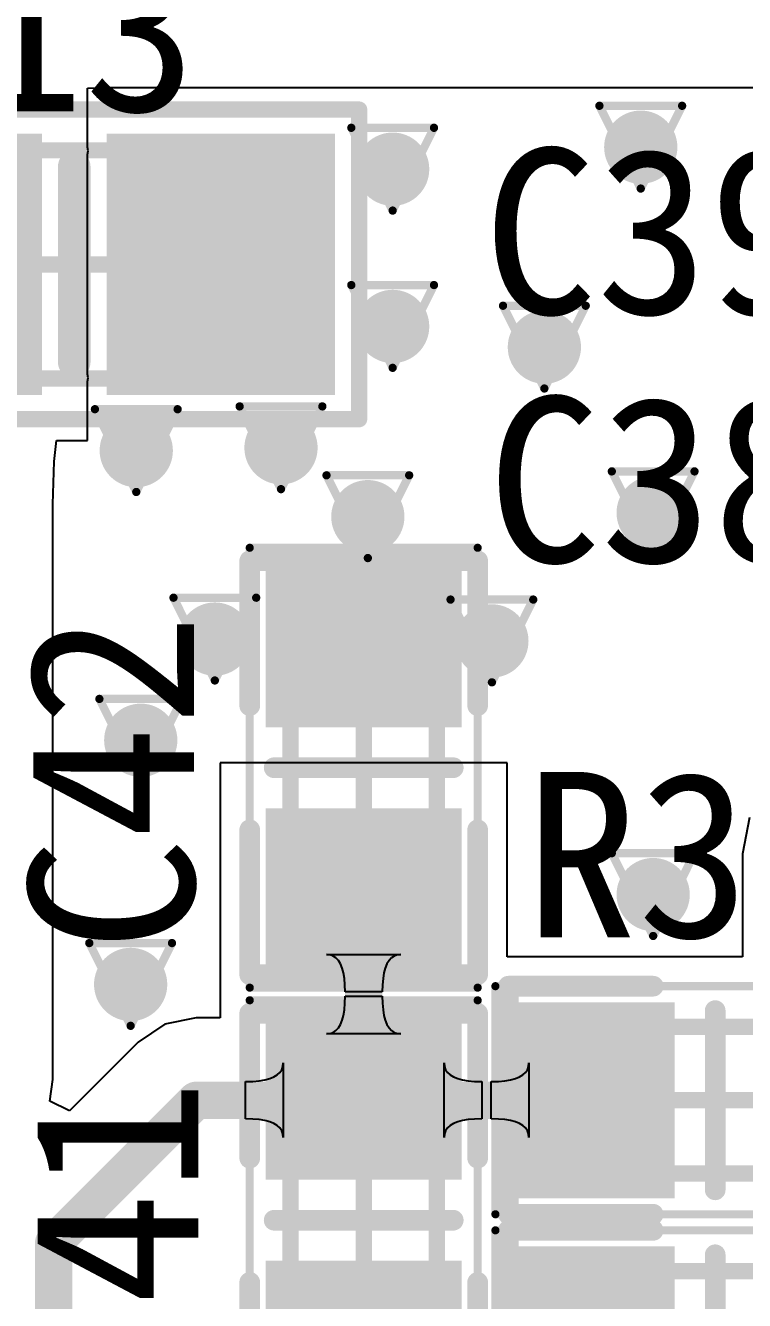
# Model space of a CAD drawing. Extents: x 75 to 173, y 40 to 188.
# Drawn here: x 131.93 to 136.34, y 153.62 to 161.45 of the extents above; entities that cross this region are included whole.
import ezdxf

# ---------------------------------------------------------------- set-up
doc = ezdxf.new("R2010")
doc.units = 0
doc.header["$MEASUREMENT"] = 0
doc.layers.get('0').update_dxf_attribs({"linetype": 'CONTINUOUS'})
for name, color, linetype in [('BottomLayer', 5, 'CONTINUOUS'), ('DRILLDRAWING', 1, 'CONTINUOUS'), ('MECHANICAL13', 56, 'CONTINUOUS'), ('MECHANICAL15', 56, 'CONTINUOUS'), ('MULTILAYER', 9, 'CONTINUOUS'), ('TopLayer', 1, 'CONTINUOUS'), ('TOPOVERLAY', 2, 'CONTINUOUS'), ('TOPPASTE', 8, 'CONTINUOUS'), ('TOPSOLDER', 216, 'CONTINUOUS'), ('ViaHoleLayer', 16, 'CONTINUOUS')]:
    doc.layers.add(name, color=color, linetype=linetype)

# ---------------------------------------------------------------- blocks, each defined once
blk = doc.blocks.new('R0603_53')
at = {"layer": 'MECHANICAL13', "const_width": 0.1}
for points in [[(-0.850001, -0.450002), (-0.850001, 0.449999)], [(-0.850001, 0.449999), (0.849998, 0.449999)], [(0.849998, -0.450002), (0.849998, 0.449999)], [(-0.850001, -0.450002), (0.849998, -0.450002)]]:
    blk.add_lwpolyline(points, dxfattribs=at)
at = {"layer": 'MECHANICAL13', "const_width": 0.05}
for points in [[(-0.875, 0.449999, 1), (-0.825002, 0.449999, 1)], [(-0.875, 0.449999, 1), (-0.825002, 0.449999, 1)], [(0.825, 0.449999, 1), (0.874997, 0.449999, 1)], [(0.825, 0.449999, 1), (0.874997, 0.449999, 1)], [(-0.875, -0.450002, 1), (-0.825002, -0.450002, 1)], [(-0.875, -0.450002, 1), (-0.825002, -0.450002, 1)], [(0.825, -0.450002, 1), (0.874997, -0.450002, 1)], [(0.825, -0.450002, 1), (0.874997, -0.450002, 1)]]:
    blk.add_lwpolyline(points, format="xyb", close=True, dxfattribs=at)
at = {"layer": 'MECHANICAL15'}
for points, const_width in [([(-1.35, 0.700001), (1.35, 0.700001)], 0.05), ([(-1.35, -0.700001), (-1.35, 0.700001)], 0.05), ([(1.35, -0.700001), (1.35, 0.700001)], 0.05), ([(0, -0.450002), (0, 0.449999)], 0.1), ([(-0.450002, 0), (0.449999, 0)], 0.1), ([(-1.35, -0.700001), (1.35, -0.700001)], 0.05)]:
    blk.add_lwpolyline(points, dxfattribs=dict(at, const_width=const_width))
for points, const_width in [([(-1.362499, 0.700001, 1), (-1.3375, 0.700001, 1)], 0.024999), ([(-1.362499, 0.700001, 1), (-1.3375, 0.700001, 1)], 0.024999), ([(1.3375, 0.700001, 1), (1.362499, 0.700001, 1)], 0.024999), ([(1.3375, 0.700001, 1), (1.362499, 0.700001, 1)], 0.024999), ([(-0.024999, 0.449999, 1), (0.024999, 0.449999, 1)], 0.05), ([(-0.475, 0, 1), (-0.425003, 0, 1)], 0.05), ([(0.425, 0, 1), (0.474998, 0, 1)], 0.05), ([(-0.024999, -0.450002, 1), (0.024999, -0.450002, 1)], 0.05), ([(-1.362499, -0.700001, 1), (-1.3375, -0.700001, 1)], 0.024999), ([(-1.362499, -0.700001, 1), (-1.3375, -0.700001, 1)], 0.024999), ([(1.3375, -0.700001, 1), (1.362499, -0.700001, 1)], 0.024999), ([(1.3375, -0.700001, 1), (1.362499, -0.700001, 1)], 0.024999)]:
    blk.add_lwpolyline(points, format="xyb", close=True, dxfattribs=dict(at, const_width=const_width))
at = {"layer": 'TOPOVERLAY', "const_width": 0.127}
for points in [[(-1.27, -0.700001), (-1.27, 0.700001)], [(-1.27, 0.700001), (-0.381, 0.700001)], [(0.381, 0.700001), (1.27, 0.700001)], [(1.27, -0.700001), (1.27, 0.700001)], [(0, -0.549999), (0, 0.549999)], [(-1.27, -0.700001), (-0.381, -0.700001)], [(0.381, -0.700001), (1.27, -0.700001)]]:
    blk.add_lwpolyline(points, dxfattribs=at)
at = {"layer": 'TOPOVERLAY', "const_width": 0.0635}
for points in [[(-1.30175, 0.700001, 1), (-1.23825, 0.700001, 1)], [(-1.30175, 0.700001, 1), (-1.23825, 0.700001, 1)], [(-0.41275, 0.700001, 1), (-0.34925, 0.700001, 1)], [(0.34925, 0.700001, 1), (0.41275, 0.700001, 1)], [(1.23825, 0.700001, 1), (1.30175, 0.700001, 1)], [(1.23825, 0.700001, 1), (1.30175, 0.700001, 1)], [(-0.03175, 0.549999, 1), (0.03175, 0.549999, 1)], [(-0.03175, -0.549999, 1), (0.03175, -0.549999, 1)], [(-1.30175, -0.700001, 1), (-1.23825, -0.700001, 1)], [(-1.30175, -0.700001, 1), (-1.23825, -0.700001, 1)], [(-0.41275, -0.700001, 1), (-0.34925, -0.700001, 1)], [(0.34925, -0.700001, 1), (0.41275, -0.700001, 1)], [(1.23825, -0.700001, 1), (1.30175, -0.700001, 1)], [(1.23825, -0.700001, 1), (1.30175, -0.700001, 1)]]:
    blk.add_lwpolyline(points, format="xyb", close=True, dxfattribs=at)
at = {"layer": 'TOPPASTE'}
for points in [[(-0.350002, -0.499999), (-0.350002, 0.499999), (-1.15, -0.499999), (-1.15, 0.499999)], [(1.149998, -0.499999), (1.149998, 0.499999), (0.349999, -0.499999), (0.349999, 0.499999)]]:
    blk.add_solid(points, dxfattribs=at)
at = {"layer": 'TOPSOLDER'}
for points in [[(-0.248402, -0.601599), (-0.248402, 0.601599), (-1.2516, -0.601599), (-1.2516, 0.601599)], [(1.251598, -0.601599), (1.251598, 0.601599), (0.248399, -0.601599), (0.248399, 0.601599)]]:
    blk.add_solid(points, dxfattribs=at)
blk = doc.blocks.new('R0603_54')
at = {"layer": 'MECHANICAL13', "const_width": 0.1}
for points in [[(-0.850001, -0.450002), (-0.850001, 0.449999)], [(-0.850001, 0.449999), (0.849998, 0.449999)], [(0.849998, -0.450002), (0.849998, 0.449999)], [(-0.850001, -0.450002), (0.849998, -0.450002)]]:
    blk.add_lwpolyline(points, dxfattribs=at)
at = {"layer": 'MECHANICAL13', "const_width": 0.05}
for points in [[(-0.875, 0.449999, 1), (-0.825002, 0.449999, 1)], [(-0.875, 0.449999, 1), (-0.825002, 0.449999, 1)], [(0.825, 0.449999, 1), (0.874997, 0.449999, 1)], [(0.825, 0.449999, 1), (0.874997, 0.449999, 1)], [(-0.875, -0.450002, 1), (-0.825002, -0.450002, 1)], [(-0.875, -0.450002, 1), (-0.825002, -0.450002, 1)], [(0.825, -0.450002, 1), (0.874997, -0.450002, 1)], [(0.825, -0.450002, 1), (0.874997, -0.450002, 1)]]:
    blk.add_lwpolyline(points, format="xyb", close=True, dxfattribs=at)
at = {"layer": 'MECHANICAL15'}
for points, const_width in [([(-1.35, 0.700001), (1.35, 0.700001)], 0.05), ([(-1.35, -0.700001), (-1.35, 0.700001)], 0.05), ([(1.35, -0.700001), (1.35, 0.700001)], 0.05), ([(0, -0.450002), (0, 0.449999)], 0.1), ([(-0.450002, 0), (0.449999, 0)], 0.1), ([(-1.35, -0.700001), (1.35, -0.700001)], 0.05)]:
    blk.add_lwpolyline(points, dxfattribs=dict(at, const_width=const_width))
for points, const_width in [([(-1.362499, 0.700001, 1), (-1.3375, 0.700001, 1)], 0.024999), ([(-1.362499, 0.700001, 1), (-1.3375, 0.700001, 1)], 0.024999), ([(1.3375, 0.700001, 1), (1.362499, 0.700001, 1)], 0.024999), ([(1.3375, 0.700001, 1), (1.362499, 0.700001, 1)], 0.024999), ([(-0.024999, 0.449999, 1), (0.024999, 0.449999, 1)], 0.05), ([(-0.475, 0, 1), (-0.425003, 0, 1)], 0.05), ([(0.425, 0, 1), (0.474998, 0, 1)], 0.05), ([(-0.024999, -0.450002, 1), (0.024999, -0.450002, 1)], 0.05), ([(-1.362499, -0.700001, 1), (-1.3375, -0.700001, 1)], 0.024999), ([(-1.362499, -0.700001, 1), (-1.3375, -0.700001, 1)], 0.024999), ([(1.3375, -0.700001, 1), (1.362499, -0.700001, 1)], 0.024999), ([(1.3375, -0.700001, 1), (1.362499, -0.700001, 1)], 0.024999)]:
    blk.add_lwpolyline(points, format="xyb", close=True, dxfattribs=dict(at, const_width=const_width))
at = {"layer": 'TOPOVERLAY', "const_width": 0.127}
for points in [[(-1.27, -0.700001), (-1.27, 0.700001)], [(-1.27, 0.700001), (-0.381, 0.700001)], [(0.381, 0.700001), (1.27, 0.700001)], [(1.27, -0.700001), (1.27, 0.700001)], [(0, -0.549999), (0, 0.549999)], [(-1.27, -0.700001), (-0.381, -0.700001)], [(0.381, -0.700001), (1.27, -0.700001)]]:
    blk.add_lwpolyline(points, dxfattribs=at)
at = {"layer": 'TOPOVERLAY', "const_width": 0.0635}
for points in [[(-1.30175, 0.700001, 1), (-1.23825, 0.700001, 1)], [(-1.30175, 0.700001, 1), (-1.23825, 0.700001, 1)], [(-0.41275, 0.700001, 1), (-0.34925, 0.700001, 1)], [(0.34925, 0.700001, 1), (0.41275, 0.700001, 1)], [(1.23825, 0.700001, 1), (1.30175, 0.700001, 1)], [(1.23825, 0.700001, 1), (1.30175, 0.700001, 1)], [(-0.03175, 0.549999, 1), (0.03175, 0.549999, 1)], [(-0.03175, -0.549999, 1), (0.03175, -0.549999, 1)], [(-1.30175, -0.700001, 1), (-1.23825, -0.700001, 1)], [(-1.30175, -0.700001, 1), (-1.23825, -0.700001, 1)], [(-0.41275, -0.700001, 1), (-0.34925, -0.700001, 1)], [(0.34925, -0.700001, 1), (0.41275, -0.700001, 1)], [(1.23825, -0.700001, 1), (1.30175, -0.700001, 1)], [(1.23825, -0.700001, 1), (1.30175, -0.700001, 1)]]:
    blk.add_lwpolyline(points, format="xyb", close=True, dxfattribs=at)
at = {"layer": 'TOPPASTE'}
for points in [[(-0.350002, -0.499999), (-0.350002, 0.499999), (-1.15, -0.499999), (-1.15, 0.499999)], [(1.149998, -0.499999), (1.149998, 0.499999), (0.349999, -0.499999), (0.349999, 0.499999)]]:
    blk.add_solid(points, dxfattribs=at)
at = {"layer": 'TOPSOLDER'}
for points in [[(-0.248402, -0.601599), (-0.248402, 0.601599), (-1.2516, -0.601599), (-1.2516, 0.601599)], [(1.251598, -0.601599), (1.251598, 0.601599), (0.248399, -0.601599), (0.248399, 0.601599)]]:
    blk.add_solid(points, dxfattribs=at)
blk = doc.blocks.new('C0603_93')
at = {"layer": 'MECHANICAL13', "const_width": 0.1}
for points in [[(0.849998, 0.449999), (-0.850001, 0.449999)], [(-0.850001, -0.450002), (-0.850001, 0.449999)], [(0.849998, -0.450002), (0.849998, 0.449999)], [(0.849998, -0.450002), (-0.850001, -0.450002)]]:
    blk.add_lwpolyline(points, dxfattribs=at)
at = {"layer": 'MECHANICAL13', "const_width": 0.05}
for points in [[(-0.875, 0.449999, 1), (-0.825002, 0.449999, 1)], [(-0.875, 0.449999, 1), (-0.825002, 0.449999, 1)], [(0.825, 0.449999, 1), (0.874997, 0.449999, 1)], [(0.825, 0.449999, 1), (0.874997, 0.449999, 1)], [(-0.875, -0.450002, 1), (-0.825002, -0.450002, 1)], [(-0.875, -0.450002, 1), (-0.825002, -0.450002, 1)], [(0.825, -0.450002, 1), (0.874997, -0.450002, 1)], [(0.825, -0.450002, 1), (0.874997, -0.450002, 1)]]:
    blk.add_lwpolyline(points, format="xyb", close=True, dxfattribs=at)
at = {"layer": 'MECHANICAL15'}
for points, const_width in [([(-1.35, -0.700001), (-1.35, 0.700001)], 0.05), ([(1.35, 0.700001), (-1.35, 0.700001)], 0.05), ([(1.35, -0.700001), (1.35, 0.700001)], 0.05), ([(0, -0.450002), (0, 0.449999)], 0.1), ([(0.449999, 0), (-0.450002, 0)], 0.1), ([(1.35, -0.700001), (-1.35, -0.700001)], 0.05)]:
    blk.add_lwpolyline(points, dxfattribs=dict(at, const_width=const_width))
for points, const_width in [([(-1.362499, 0.700001, 1), (-1.3375, 0.700001, 1)], 0.024999), ([(-1.362499, 0.700001, 1), (-1.3375, 0.700001, 1)], 0.024999), ([(1.3375, 0.700001, 1), (1.362499, 0.700001, 1)], 0.024999), ([(1.3375, 0.700001, 1), (1.362499, 0.700001, 1)], 0.024999), ([(-0.024999, 0.449999, 1), (0.024999, 0.449999, 1)], 0.05), ([(-0.475, 0, 1), (-0.425003, 0, 1)], 0.05), ([(0.425, 0, 1), (0.474998, 0, 1)], 0.05), ([(-0.024999, -0.450002, 1), (0.024999, -0.450002, 1)], 0.05), ([(-1.362499, -0.700001, 1), (-1.3375, -0.700001, 1)], 0.024999), ([(-1.362499, -0.700001, 1), (-1.3375, -0.700001, 1)], 0.024999), ([(1.3375, -0.700001, 1), (1.362499, -0.700001, 1)], 0.024999), ([(1.3375, -0.700001, 1), (1.362499, -0.700001, 1)], 0.024999)]:
    blk.add_lwpolyline(points, format="xyb", close=True, dxfattribs=dict(at, const_width=const_width))
at = {"layer": 'TOPOVERLAY', "const_width": 0.127}
for points in [[(-0.381, 0.700001), (-1.27, 0.700001)], [(-1.27, -0.700001), (-1.27, 0.700001)], [(1.27, 0.700001), (0.381, 0.700001)], [(1.27, -0.700001), (1.27, 0.700001)], [(0, -0.549999), (0, 0.549999)], [(-0.381, -0.700001), (-1.27, -0.700001)], [(1.27, -0.700001), (0.381, -0.700001)]]:
    blk.add_lwpolyline(points, dxfattribs=at)
at = {"layer": 'TOPOVERLAY', "const_width": 0.0635}
for points in [[(-1.30175, 0.700001, 1), (-1.23825, 0.700001, 1)], [(-1.30175, 0.700001, 1), (-1.23825, 0.700001, 1)], [(-0.41275, 0.700001, 1), (-0.34925, 0.700001, 1)], [(0.34925, 0.700001, 1), (0.41275, 0.700001, 1)], [(1.23825, 0.700001, 1), (1.30175, 0.700001, 1)], [(1.23825, 0.700001, 1), (1.30175, 0.700001, 1)], [(-0.03175, 0.549999, 1), (0.03175, 0.549999, 1)], [(-0.03175, -0.549999, 1), (0.03175, -0.549999, 1)], [(-1.30175, -0.700001, 1), (-1.23825, -0.700001, 1)], [(-1.30175, -0.700001, 1), (-1.23825, -0.700001, 1)], [(-0.41275, -0.700001, 1), (-0.34925, -0.700001, 1)], [(0.34925, -0.700001, 1), (0.41275, -0.700001, 1)], [(1.23825, -0.700001, 1), (1.30175, -0.700001, 1)], [(1.23825, -0.700001, 1), (1.30175, -0.700001, 1)]]:
    blk.add_lwpolyline(points, format="xyb", close=True, dxfattribs=at)
at = {"layer": 'TOPPASTE'}
for points in [[(-0.350002, -0.499999), (-0.350002, 0.499999), (-1.15, -0.499999), (-1.15, 0.499999)], [(1.149998, -0.499999), (1.149998, 0.499999), (0.349999, -0.499999), (0.349999, 0.499999)]]:
    blk.add_solid(points, dxfattribs=at)
at = {"layer": 'TOPSOLDER'}
for points in [[(-0.248402, -0.601599), (-0.248402, 0.601599), (-1.2516, -0.601599), (-1.2516, 0.601599)], [(1.251598, -0.601599), (1.251598, 0.601599), (0.248399, -0.601599), (0.248399, 0.601599)]]:
    blk.add_solid(points, dxfattribs=at)
blk = doc.blocks.new('C0603_96')
at = {"layer": 'MECHANICAL13', "const_width": 0.1}
for points in [[(0.849998, 0.449999), (-0.850001, 0.449999)], [(-0.850001, -0.450002), (-0.850001, 0.449999)], [(0.849998, -0.450002), (0.849998, 0.449999)], [(0.849998, -0.450002), (-0.850001, -0.450002)]]:
    blk.add_lwpolyline(points, dxfattribs=at)
at = {"layer": 'MECHANICAL13', "const_width": 0.05}
for points in [[(-0.875, 0.449999, 1), (-0.825002, 0.449999, 1)], [(-0.875, 0.449999, 1), (-0.825002, 0.449999, 1)], [(0.825, 0.449999, 1), (0.874997, 0.449999, 1)], [(0.825, 0.449999, 1), (0.874997, 0.449999, 1)], [(-0.875, -0.450002, 1), (-0.825002, -0.450002, 1)], [(-0.875, -0.450002, 1), (-0.825002, -0.450002, 1)], [(0.825, -0.450002, 1), (0.874997, -0.450002, 1)], [(0.825, -0.450002, 1), (0.874997, -0.450002, 1)]]:
    blk.add_lwpolyline(points, format="xyb", close=True, dxfattribs=at)
at = {"layer": 'MECHANICAL15'}
for points, const_width in [([(-1.35, -0.700001), (-1.35, 0.700001)], 0.05), ([(1.35, 0.700001), (-1.35, 0.700001)], 0.05), ([(1.35, -0.700001), (1.35, 0.700001)], 0.05), ([(0, -0.450002), (0, 0.449999)], 0.1), ([(0.449999, 0), (-0.450002, 0)], 0.1), ([(1.35, -0.700001), (-1.35, -0.700001)], 0.05)]:
    blk.add_lwpolyline(points, dxfattribs=dict(at, const_width=const_width))
for points, const_width in [([(-1.362499, 0.700001, 1), (-1.3375, 0.700001, 1)], 0.024999), ([(-1.362499, 0.700001, 1), (-1.3375, 0.700001, 1)], 0.024999), ([(1.3375, 0.700001, 1), (1.362499, 0.700001, 1)], 0.024999), ([(1.3375, 0.700001, 1), (1.362499, 0.700001, 1)], 0.024999), ([(-0.024999, 0.449999, 1), (0.024999, 0.449999, 1)], 0.05), ([(-0.475, 0, 1), (-0.425003, 0, 1)], 0.05), ([(0.425, 0, 1), (0.474998, 0, 1)], 0.05), ([(-0.024999, -0.450002, 1), (0.024999, -0.450002, 1)], 0.05), ([(-1.362499, -0.700001, 1), (-1.3375, -0.700001, 1)], 0.024999), ([(-1.362499, -0.700001, 1), (-1.3375, -0.700001, 1)], 0.024999), ([(1.3375, -0.700001, 1), (1.362499, -0.700001, 1)], 0.024999), ([(1.3375, -0.700001, 1), (1.362499, -0.700001, 1)], 0.024999)]:
    blk.add_lwpolyline(points, format="xyb", close=True, dxfattribs=dict(at, const_width=const_width))
at = {"layer": 'TOPOVERLAY', "const_width": 0.127}
for points in [[(-0.381, 0.700001), (-1.27, 0.700001)], [(-1.27, -0.700001), (-1.27, 0.700001)], [(1.27, 0.700001), (0.381, 0.700001)], [(1.27, -0.700001), (1.27, 0.700001)], [(0, -0.549999), (0, 0.549999)], [(-0.381, -0.700001), (-1.27, -0.700001)], [(1.27, -0.700001), (0.381, -0.700001)]]:
    blk.add_lwpolyline(points, dxfattribs=at)
at = {"layer": 'TOPOVERLAY', "const_width": 0.0635}
for points in [[(-1.30175, 0.700001, 1), (-1.23825, 0.700001, 1)], [(-1.30175, 0.700001, 1), (-1.23825, 0.700001, 1)], [(-0.41275, 0.700001, 1), (-0.34925, 0.700001, 1)], [(0.34925, 0.700001, 1), (0.41275, 0.700001, 1)], [(1.23825, 0.700001, 1), (1.30175, 0.700001, 1)], [(1.23825, 0.700001, 1), (1.30175, 0.700001, 1)], [(-0.03175, 0.549999, 1), (0.03175, 0.549999, 1)], [(-0.03175, -0.549999, 1), (0.03175, -0.549999, 1)], [(-1.30175, -0.700001, 1), (-1.23825, -0.700001, 1)], [(-1.30175, -0.700001, 1), (-1.23825, -0.700001, 1)], [(-0.41275, -0.700001, 1), (-0.34925, -0.700001, 1)], [(0.34925, -0.700001, 1), (0.41275, -0.700001, 1)], [(1.23825, -0.700001, 1), (1.30175, -0.700001, 1)], [(1.23825, -0.700001, 1), (1.30175, -0.700001, 1)]]:
    blk.add_lwpolyline(points, format="xyb", close=True, dxfattribs=at)
at = {"layer": 'TOPPASTE'}
for points in [[(-0.350002, -0.499999), (-0.350002, 0.499999), (-1.15, -0.499999), (-1.15, 0.499999)], [(1.149998, -0.499999), (1.149998, 0.499999), (0.349999, -0.499999), (0.349999, 0.499999)]]:
    blk.add_solid(points, dxfattribs=at)
at = {"layer": 'TOPSOLDER'}
for points in [[(-0.248402, -0.601599), (-0.248402, 0.601599), (-1.2516, -0.601599), (-1.2516, 0.601599)], [(1.251598, -0.601599), (1.251598, 0.601599), (0.248399, -0.601599), (0.248399, 0.601599)]]:
    blk.add_solid(points, dxfattribs=at)
blk = doc.blocks.new('C0805_112')
at = {"layer": 'MECHANICAL13', "const_width": 0.1}
for points in [[(-1.074999, 0.700004), (1.075002, 0.700004)], [(-1.074999, -0.699996), (-1.074999, 0.700004)], [(1.075002, -0.699996), (1.075002, 0.700004)], [(-1.074999, -0.699996), (1.075002, -0.699996)]]:
    blk.add_lwpolyline(points, dxfattribs=at)
at = {"layer": 'MECHANICAL13', "const_width": 0.05}
for points in [[(-1.099998, 0.700004, 1), (-1.05, 0.700004, 1)], [(-1.099998, 0.700004, 1), (-1.05, 0.700004, 1)], [(1.050003, 0.700004, 1), (1.1, 0.700004, 1)], [(1.050003, 0.700004, 1), (1.1, 0.700004, 1)], [(-1.099998, -0.699996, 1), (-1.05, -0.699996, 1)], [(-1.099998, -0.699996, 1), (-1.05, -0.699996, 1)], [(1.050003, -0.699996, 1), (1.1, -0.699996, 1)], [(1.050003, -0.699996, 1), (1.1, -0.699996, 1)]]:
    blk.add_lwpolyline(points, format="xyb", close=True, dxfattribs=at)
at = {"layer": 'MECHANICAL15', "const_width": 0.1}
for points in [[(-1.749999, 0.950003), (1.750002, 0.950003)], [(-1.749999, -0.949996), (-1.749999, 0.950003)], [(1.750002, -0.949996), (1.750002, 0.950003)], [(0.000003, -0.499996), (0.000003, 0.500004)], [(-0.499999, 0.000003), (0.500002, 0.000003)], [(-1.749999, -0.949996), (1.750002, -0.949996)]]:
    blk.add_lwpolyline(points, dxfattribs=at)
at = {"layer": 'MECHANICAL15', "const_width": 0.05}
for points in [[(-1.774998, 0.950003, 1), (-1.725, 0.950003, 1)], [(-1.774998, 0.950003, 1), (-1.725, 0.950003, 1)], [(1.725003, 0.950003, 1), (1.775, 0.950003, 1)], [(1.725003, 0.950003, 1), (1.775, 0.950003, 1)], [(-0.024996, 0.500004, 1), (0.025001, 0.500004, 1)], [(-0.524998, 0.000003, 1), (-0.475, 0.000003, 1)], [(0.475003, 0.000003, 1), (0.525, 0.000003, 1)], [(-0.024996, -0.499996, 1), (0.025001, -0.499996, 1)], [(-1.774998, -0.949996, 1), (-1.725, -0.949996, 1)], [(-1.774998, -0.949996, 1), (-1.725, -0.949996, 1)], [(1.725003, -0.949996, 1), (1.775, -0.949996, 1)], [(1.725003, -0.949996, 1), (1.775, -0.949996, 1)]]:
    blk.add_lwpolyline(points, format="xyb", close=True, dxfattribs=at)
at = {"layer": 'TOPOVERLAY', "const_width": 0.2}
blk.add_lwpolyline([(0, -0.599999), (0, 0.599999)], dxfattribs=at)
at = {"layer": 'TOPOVERLAY', "const_width": 0.1}
for points in [[(-0.05, 0.599999, 1), (0.05, 0.599999, 1)], [(-0.05, -0.599999, 1), (0.05, -0.599999, 1)]]:
    blk.add_lwpolyline(points, format="xyb", close=True, dxfattribs=at)
at = {"layer": 'TOPPASTE'}
for points in [[(-0.299999, -0.699996), (-0.299999, 0.700001), (-1.499997, -0.699996), (-1.499997, 0.700001)], [(1.5, -0.699996), (1.5, 0.700001), (0.300002, -0.699996), (0.300002, 0.700001)]]:
    blk.add_solid(points, dxfattribs=at)
at = {"layer": 'TOPSOLDER'}
for points in [[(-0.198399, -0.801596), (-0.198399, 0.801601), (-1.601597, -0.801596), (-1.601597, 0.801601)], [(1.6016, -0.801596), (1.6016, 0.801601), (0.198402, -0.801596), (0.198402, 0.801601)]]:
    blk.add_solid(points, dxfattribs=at)

msp = doc.modelspace()

# ---------------------------------------------------------------- linework, layer by layer
at = {"layer": 'BottomLayer', "const_width": 0.225}
for points in [[(135.59356, 160.69978, 1), (135.81855, 160.69978, 1)], [(134.06956, 160.56482, 1), (134.29455, 160.56482, 1)], [(134.06956, 159.59962, 1), (134.29455, 159.59962, 1)], [(135.0015, 159.47262, 1), (135.2265, 159.47262, 1)], [(132.49476, 158.83762, 1), (132.71975, 158.83762, 1)], [(133.38376, 158.85502, 1), (133.60875, 158.85502, 1)], [(133.91716, 158.43202, 1), (134.14215, 158.43202, 1)], [(135.66976, 158.45604, 1), (135.89475, 158.45604, 1)], [(132.97736, 157.68068, 1), (133.20235, 157.68068, 1)], [(134.67916, 157.66922, 1), (134.90415, 157.66922, 1)], [(132.52225, 157.05962, 1), (132.74725, 157.05962, 1)], [(135.66976, 156.11253, 1), (135.89475, 156.11253, 1)], [(132.46023, 155.56102, 1), (132.68523, 155.56102, 1)]]:
    msp.add_lwpolyline(points, format="xyb", close=True, dxfattribs=at)
at = {"layer": 'DRILLDRAWING', "const_width": 0.0508}
for points in [[(135.45206, 160.95378), (135.96006, 160.95378)], [(135.45206, 160.95378), (135.70606, 160.44578)], [(135.70606, 160.44578), (135.96006, 160.95378)], [(133.92806, 160.81882), (134.43606, 160.81882)], [(133.92806, 160.81882), (134.18206, 160.31082)], [(134.18206, 160.31082), (134.43606, 160.81882)], [(133.92806, 159.85362), (134.43606, 159.85362)], [(133.92806, 159.85362), (134.18206, 159.34562)], [(134.18206, 159.34562), (134.43606, 159.85362)], [(134.86, 159.72662), (135.368, 159.72662)], [(134.86, 159.72662), (135.114, 159.21862)], [(135.114, 159.21862), (135.368, 159.72662)], [(132.35326, 159.09162), (132.86126, 159.09162)], [(132.35326, 159.09162), (132.60726, 158.58362)], [(132.60726, 158.58362), (132.86126, 159.09162)], [(133.24226, 159.10902), (133.75026, 159.10902)], [(133.24226, 159.10902), (133.49626, 158.60102)], [(133.49626, 158.60102), (133.75026, 159.10902)], [(133.77566, 158.68602), (134.28366, 158.68602)], [(133.77566, 158.68602), (134.02966, 158.17802)], [(134.02966, 158.17802), (134.28366, 158.68602)], [(135.52826, 158.71004), (136.03626, 158.71004)], [(135.52826, 158.71004), (135.78226, 158.20204)], [(135.78226, 158.20204), (136.03626, 158.71004)], [(132.83586, 157.93468), (133.34386, 157.93468)], [(132.83586, 157.93468), (133.08986, 157.42668)], [(133.08986, 157.42668), (133.34386, 157.93468)], [(134.53766, 157.92322), (135.04566, 157.92322)], [(134.53766, 157.92322), (134.79166, 157.41522)], [(134.79166, 157.41522), (135.04566, 157.92322)], [(132.38075, 157.31362), (132.88875, 157.31362)], [(132.38075, 157.31362), (132.63475, 156.80562)], [(132.63475, 156.80562), (132.88875, 157.31362)], [(135.52826, 156.36653), (136.03626, 156.36653)], [(135.52826, 156.36653), (135.78226, 155.85853)], [(135.78226, 155.85853), (136.03626, 156.36653)], [(132.31873, 155.81502), (132.82673, 155.81502)], [(132.31873, 155.81502), (132.57273, 155.30702)], [(132.57273, 155.30702), (132.82673, 155.81502)]]:
    msp.add_lwpolyline(points, dxfattribs=at)
at = {"layer": 'DRILLDRAWING', "const_width": 0.0254}
for points in [[(135.43936, 160.95378, 1), (135.46476, 160.95378, 1)], [(135.43936, 160.95378, 1), (135.46476, 160.95378, 1)], [(135.94736, 160.95378, 1), (135.97276, 160.95378, 1)], [(135.94736, 160.95378, 1), (135.97276, 160.95378, 1)], [(133.91536, 160.81882, 1), (133.94076, 160.81882, 1)], [(133.91536, 160.81882, 1), (133.94076, 160.81882, 1)], [(134.42336, 160.81882, 1), (134.44876, 160.81882, 1)], [(134.42336, 160.81882, 1), (134.44876, 160.81882, 1)], [(135.69336, 160.44578, 1), (135.71876, 160.44578, 1)], [(135.69336, 160.44578, 1), (135.71876, 160.44578, 1)], [(134.16936, 160.31082, 1), (134.19476, 160.31082, 1)], [(134.16936, 160.31082, 1), (134.19476, 160.31082, 1)], [(133.91536, 159.85362, 1), (133.94076, 159.85362, 1)], [(133.91536, 159.85362, 1), (133.94076, 159.85362, 1)], [(134.42336, 159.85362, 1), (134.44876, 159.85362, 1)], [(134.42336, 159.85362, 1), (134.44876, 159.85362, 1)], [(134.8473, 159.72662, 1), (134.8727, 159.72662, 1)], [(134.8473, 159.72662, 1), (134.8727, 159.72662, 1)], [(135.3553, 159.72662, 1), (135.3807, 159.72662, 1)], [(135.3553, 159.72662, 1), (135.3807, 159.72662, 1)], [(134.16936, 159.34562, 1), (134.19476, 159.34562, 1)], [(134.16936, 159.34562, 1), (134.19476, 159.34562, 1)], [(135.1013, 159.21862, 1), (135.1267, 159.21862, 1)], [(135.1013, 159.21862, 1), (135.1267, 159.21862, 1)], [(132.34056, 159.09162, 1), (132.36596, 159.09162, 1)], [(132.34056, 159.09162, 1), (132.36596, 159.09162, 1)], [(132.84856, 159.09162, 1), (132.87396, 159.09162, 1)], [(132.84856, 159.09162, 1), (132.87396, 159.09162, 1)], [(133.22956, 159.10902, 1), (133.25496, 159.10902, 1)], [(133.22956, 159.10902, 1), (133.25496, 159.10902, 1)], [(133.73756, 159.10902, 1), (133.76296, 159.10902, 1)], [(133.73756, 159.10902, 1), (133.76296, 159.10902, 1)], [(133.76296, 158.68602, 1), (133.78836, 158.68602, 1)], [(133.76296, 158.68602, 1), (133.78836, 158.68602, 1)], [(134.27096, 158.68602, 1), (134.29636, 158.68602, 1)], [(134.27096, 158.68602, 1), (134.29636, 158.68602, 1)], [(135.51556, 158.71004, 1), (135.54096, 158.71004, 1)], [(135.51556, 158.71004, 1), (135.54096, 158.71004, 1)], [(136.02356, 158.71004, 1), (136.04896, 158.71004, 1)], [(136.02356, 158.71004, 1), (136.04896, 158.71004, 1)], [(133.48356, 158.60102, 1), (133.50896, 158.60102, 1)], [(133.48356, 158.60102, 1), (133.50896, 158.60102, 1)], [(132.59456, 158.58362, 1), (132.61996, 158.58362, 1)], [(132.59456, 158.58362, 1), (132.61996, 158.58362, 1)], [(134.01696, 158.17802, 1), (134.04236, 158.17802, 1)], [(134.01696, 158.17802, 1), (134.04236, 158.17802, 1)], [(135.76956, 158.20204, 1), (135.79496, 158.20204, 1)], [(135.76956, 158.20204, 1), (135.79496, 158.20204, 1)], [(132.82316, 157.93468, 1), (132.84856, 157.93468, 1)], [(132.82316, 157.93468, 1), (132.84856, 157.93468, 1)], [(133.33116, 157.93468, 1), (133.35656, 157.93468, 1)], [(133.33116, 157.93468, 1), (133.35656, 157.93468, 1)], [(134.52496, 157.92322, 1), (134.55036, 157.92322, 1)], [(134.52496, 157.92322, 1), (134.55036, 157.92322, 1)], [(135.03296, 157.92322, 1), (135.05836, 157.92322, 1)], [(135.03296, 157.92322, 1), (135.05836, 157.92322, 1)], [(133.07716, 157.42668, 1), (133.10256, 157.42668, 1)], [(133.07716, 157.42668, 1), (133.10256, 157.42668, 1)], [(134.77896, 157.41522, 1), (134.80436, 157.41522, 1)], [(134.77896, 157.41522, 1), (134.80436, 157.41522, 1)], [(132.36805, 157.31362, 1), (132.39345, 157.31362, 1)], [(132.36805, 157.31362, 1), (132.39345, 157.31362, 1)], [(132.87605, 157.31362, 1), (132.90145, 157.31362, 1)], [(132.87605, 157.31362, 1), (132.90145, 157.31362, 1)], [(132.62205, 156.80562, 1), (132.64745, 156.80562, 1)], [(132.62205, 156.80562, 1), (132.64745, 156.80562, 1)], [(135.51556, 156.36653, 1), (135.54096, 156.36653, 1)], [(135.51556, 156.36653, 1), (135.54096, 156.36653, 1)], [(136.02356, 156.36653, 1), (136.04896, 156.36653, 1)], [(136.02356, 156.36653, 1), (136.04896, 156.36653, 1)], [(135.76956, 155.85853, 1), (135.79496, 155.85853, 1)], [(135.76956, 155.85853, 1), (135.79496, 155.85853, 1)], [(132.30603, 155.81502, 1), (132.33143, 155.81502, 1)], [(132.30603, 155.81502, 1), (132.33143, 155.81502, 1)], [(132.81403, 155.81502, 1), (132.83943, 155.81502, 1)], [(132.81403, 155.81502, 1), (132.83943, 155.81502, 1)], [(132.56003, 155.30702, 1), (132.58543, 155.30702, 1)], [(132.56003, 155.30702, 1), (132.58543, 155.30702, 1)]]:
    msp.add_lwpolyline(points, format="xyb", close=True, dxfattribs=at)
at = {"layer": 'MULTILAYER', "const_width": 0.225}
for points in [[(135.59356, 160.69978, 1), (135.81855, 160.69978, 1)], [(134.06956, 160.56482, 1), (134.29455, 160.56482, 1)], [(134.06956, 159.59962, 1), (134.29455, 159.59962, 1)], [(135.0015, 159.47262, 1), (135.2265, 159.47262, 1)], [(132.49476, 158.83762, 1), (132.71975, 158.83762, 1)], [(133.38376, 158.85502, 1), (133.60875, 158.85502, 1)], [(133.91716, 158.43202, 1), (134.14215, 158.43202, 1)], [(135.66976, 158.45604, 1), (135.89475, 158.45604, 1)], [(132.97736, 157.68068, 1), (133.20235, 157.68068, 1)], [(134.67916, 157.66922, 1), (134.90415, 157.66922, 1)], [(132.52225, 157.05962, 1), (132.74725, 157.05962, 1)], [(135.66976, 156.11253, 1), (135.89475, 156.11253, 1)], [(132.46023, 155.56102, 1), (132.68523, 155.56102, 1)]]:
    msp.add_lwpolyline(points, format="xyb", close=True, dxfattribs=at)
at = {"layer": 'TopLayer'}
for p, q in [((132.30726, 161.06162), (132.43234, 161.06624)), ((132.30726, 160.69978), (132.30726, 161.06162)), ((132.43234, 161.06624), (138.04286, 161.06624)), ((132.31167, 160.67757), (132.30726, 160.69978)), ((132.30726, 160.65537), (132.31167, 160.67757)), ((132.30726, 159.30588), (132.30726, 160.65537)), ((132.31167, 159.28367), (132.30726, 159.30588)), ((132.30726, 159.26147), (132.31167, 159.28367)), ((132.30726, 158.89962), (132.30726, 159.26147)), ((132.10378, 158.77159), (132.11239, 158.86269)), ((132.11239, 158.86269), (132.11803, 158.89962)), ((132.11803, 158.89962), (132.30726, 158.89962)), ((132.09553, 158.50945), (132.10378, 158.77159)), ((132.09483, 158.50644), (132.09553, 158.50945)), ((132.09483, 154.97853), (132.09483, 158.50644)), ((134.88525, 156.92222), (133.12326, 156.92222)), ((133.12326, 156.92222), (133.12326, 155.35542)), ((134.88525, 155.73142), (134.88525, 156.92222)), ((136.37491, 156.58481), (136.33056, 156.36182)), ((136.33056, 156.36182), (136.33056, 155.73142)), ((133.79737, 155.74199), (133.77566, 155.74427)), ((133.77566, 155.74427), (134.23286, 155.74427)), ((133.8168, 155.73513), (133.79737, 155.74199)), ((133.83395, 155.7237), (133.8168, 155.73513)), ((134.19171, 155.73513), (134.17456, 155.7237)), ((134.21114, 155.74199), (134.19171, 155.73513)), ((134.23286, 155.74427), (134.21114, 155.74199)), ((136.33056, 155.73142), (134.88525, 155.73142)), ((133.84881, 155.7077), (133.83395, 155.7237)), ((133.86138, 155.68712), (133.84881, 155.7077)), ((133.87167, 155.66198), (133.86138, 155.68712)), ((133.87967, 155.63226), (133.87167, 155.66198)), ((134.13684, 155.66198), (134.12884, 155.63226)), ((134.14713, 155.68712), (134.13684, 155.66198)), ((134.1597, 155.7077), (134.14713, 155.68712)), ((134.17456, 155.7237), (134.1597, 155.7077)), ((133.88538, 155.59797), (133.87967, 155.63226)), ((133.88881, 155.55911), (133.88538, 155.59797)), ((134.12313, 155.59797), (134.1197, 155.55911)), ((134.12884, 155.63226), (134.12313, 155.59797)), ((133.88996, 155.51567), (133.88881, 155.55911)), ((134.11856, 155.51567), (133.88996, 155.51567)), ((134.1197, 155.55911), (134.11856, 155.51567)), ((133.88538, 155.40598), (133.88881, 155.44536)), ((133.88881, 155.44536), (133.88996, 155.48937)), ((133.88996, 155.48937), (134.11856, 155.48937)), ((134.11856, 155.48937), (134.1197, 155.44536)), ((134.1197, 155.44536), (134.12313, 155.40598)), ((132.97615, 155.35542), (132.7829, 155.31698)), ((133.12326, 155.35542), (132.97615, 155.35542)), ((133.86138, 155.31564), (133.87167, 155.34112)), ((133.87167, 155.34112), (133.87967, 155.37123)), ((133.87967, 155.37123), (133.88538, 155.40598)), ((134.12313, 155.40598), (134.12884, 155.37123)), ((134.12884, 155.37123), (134.13684, 155.34112)), ((134.13684, 155.34112), (134.14713, 155.31564)), ((132.7829, 155.31698), (132.61906, 155.20751)), ((133.77566, 155.25772), (133.79737, 155.26004)), ((134.23286, 155.25772), (133.77566, 155.25772)), ((133.79737, 155.26004), (133.8168, 155.26699)), ((133.8168, 155.26699), (133.83395, 155.27857)), ((133.83395, 155.27857), (133.84881, 155.29479)), ((133.84881, 155.29479), (133.86138, 155.31564)), ((134.14713, 155.31564), (134.1597, 155.29479)), ((134.1597, 155.29479), (134.17456, 155.27857)), ((134.17456, 155.27857), (134.19171, 155.26699)), ((134.19171, 155.26699), (134.21114, 155.26004)), ((134.21114, 155.26004), (134.23286, 155.25772)), ((132.61906, 155.20751), (132.19759, 154.78604)), ((133.4895, 155.02073), (133.50109, 155.03787)), ((133.50109, 155.03787), (133.50804, 155.0573)), ((133.50804, 155.0573), (133.51035, 155.07902)), ((133.51035, 155.07902), (133.51035, 154.62182)), ((134.49816, 154.62182), (134.49816, 155.07902)), ((134.49816, 155.07902), (134.50048, 155.0573)), ((134.50048, 155.0573), (134.50742, 155.03787)), ((134.50742, 155.03787), (134.51901, 155.02073)), ((134.9985, 155.02073), (135.01009, 155.03787)), ((135.01009, 155.03787), (135.01704, 155.0573)), ((135.01704, 155.0573), (135.01935, 155.07902)), ((135.01935, 155.07902), (135.01935, 154.62182)), ((132.0773, 154.84536), (132.09483, 154.97853)), ((133.2787, 154.96472), (133.32272, 154.96586)), ((133.2787, 154.73612), (133.2787, 154.96472)), ((133.32272, 154.96586), (133.3621, 154.96929)), ((133.3621, 154.96929), (133.39685, 154.97501)), ((133.39685, 154.97501), (133.42696, 154.98301)), ((133.42696, 154.98301), (133.45244, 154.9933)), ((133.45244, 154.9933), (133.47329, 155.00587)), ((133.47329, 155.00587), (133.4895, 155.02073)), ((134.51901, 155.02073), (134.53522, 155.00587)), ((134.53522, 155.00587), (134.55607, 154.9933)), ((134.55607, 154.9933), (134.58155, 154.98301)), ((134.58155, 154.98301), (134.61167, 154.97501)), ((134.61167, 154.97501), (134.64641, 154.96929)), ((134.64641, 154.96929), (134.68579, 154.96586)), ((134.68579, 154.96586), (134.72981, 154.96472)), ((134.72981, 154.96472), (134.72981, 154.73612)), ((134.7877, 154.96472), (134.83172, 154.96586)), ((134.7877, 154.73612), (134.7877, 154.96472)), ((134.83172, 154.96586), (134.8711, 154.96929)), ((134.8711, 154.96929), (134.90584, 154.97501)), ((134.90584, 154.97501), (134.93596, 154.98301)), ((134.93596, 154.98301), (134.96144, 154.9933)), ((134.96144, 154.9933), (134.98229, 155.00587)), ((134.98229, 155.00587), (134.9985, 155.02073)), ((132.19759, 154.78604), (132.0773, 154.84536)), ((133.32272, 154.73498), (133.2787, 154.73612)), ((133.3621, 154.73155), (133.32272, 154.73498)), ((133.39685, 154.72583), (133.3621, 154.73155)), ((133.42696, 154.71783), (133.39685, 154.72583)), ((133.45244, 154.70755), (133.42696, 154.71783)), ((134.58155, 154.71783), (134.55607, 154.70755)), ((134.61167, 154.72583), (134.58155, 154.71783)), ((134.64641, 154.73155), (134.61167, 154.72583)), ((134.68579, 154.73498), (134.64641, 154.73155)), ((134.72981, 154.73612), (134.68579, 154.73498)), ((134.83172, 154.73498), (134.7877, 154.73612)), ((134.8711, 154.73155), (134.83172, 154.73498)), ((134.90584, 154.72583), (134.8711, 154.73155)), ((134.93596, 154.71783), (134.90584, 154.72583)), ((134.96144, 154.70755), (134.93596, 154.71783)), ((133.47329, 154.69497), (133.45244, 154.70755)), ((133.4895, 154.68011), (133.47329, 154.69497)), ((133.50109, 154.66297), (133.4895, 154.68011)), ((133.50804, 154.64354), (133.50109, 154.66297)), ((133.51035, 154.62182), (133.50804, 154.64354)), ((134.50048, 154.64354), (134.49816, 154.62182)), ((134.50742, 154.66297), (134.50048, 154.64354)), ((134.51901, 154.68011), (134.50742, 154.66297)), ((134.53522, 154.69497), (134.51901, 154.68011)), ((134.55607, 154.70755), (134.53522, 154.69497)), ((134.98229, 154.69497), (134.96144, 154.70755)), ((134.9985, 154.68011), (134.98229, 154.69497)), ((135.01009, 154.66297), (134.9985, 154.68011)), ((135.01704, 154.64354), (135.01009, 154.66297)), ((135.01935, 154.62182), (135.01704, 154.64354))]:
    msp.add_line(p, q, dxfattribs=at)
for points, const_width in [([(135.59356, 160.69978, 1), (135.81855, 160.69978, 1)], 0.225), ([(134.06956, 160.56482, 1), (134.29455, 160.56482, 1)], 0.225), ([(134.06956, 159.59962, 1), (134.29455, 159.59962, 1)], 0.225), ([(135.0015, 159.47262, 1), (135.2265, 159.47262, 1)], 0.225), ([(132.49476, 158.83762, 1), (132.71975, 158.83762, 1)], 0.225), ([(133.38376, 158.85502, 1), (133.60875, 158.85502, 1)], 0.225), ([(133.91716, 158.43202, 1), (134.14215, 158.43202, 1)], 0.225), ([(135.66976, 158.45604, 1), (135.89475, 158.45604, 1)], 0.225), ([(132.97736, 157.68068, 1), (133.20235, 157.68068, 1)], 0.225), ([(134.67916, 157.66922, 1), (134.90415, 157.66922, 1)], 0.225), ([(132.52225, 157.05962, 1), (132.74725, 157.05962, 1)], 0.225), ([(135.66976, 156.11253, 1), (135.89475, 156.11253, 1)], 0.225), ([(133.94711, 156.14122, 1), (134.06141, 156.14122, 1)], 0.1143), ([(132.46023, 155.56102, 1), (132.68523, 155.56102, 1)], 0.225), ([(132.919, 154.85042, 1), (133.0333, 154.85042, 1)], 0.1143), ([(132.919, 154.85042, 1), (133.0333, 154.85042, 1)], 0.1143), ([(133.94711, 154.86382, 1), (134.06141, 154.86382, 1)], 0.1143), ([(135.3561, 154.85042, 1), (135.4704, 154.85042, 1)], 0.1143), ([(132.04211, 153.97352, 1), (132.15641, 153.97352, 1)], 0.1143), ([(132.04211, 153.97352, 1), (132.15641, 153.97352, 1)], 0.1143)]:
    msp.add_lwpolyline(points, format="xyb", close=True, dxfattribs=dict(at, const_width=const_width))
at = {"layer": 'TopLayer', "const_width": 0.2286}
for points in [[(134.00426, 154.86382), (134.00426, 156.14122)], [(132.09926, 153.97352), (132.97615, 154.85042)], [(132.97615, 154.85042), (135.41325, 154.85042)], [(132.09926, 150.81122), (132.09926, 153.97352)]]:
    msp.add_lwpolyline(points, dxfattribs=at)
at = {"layer": 'ViaHoleLayer', "const_width": 0.1}
for points in [[(135.65606, 160.69978, 1), (135.75606, 160.69978, 1)], [(134.13206, 160.56482, 1), (134.23206, 160.56482, 1)], [(134.13206, 159.59962, 1), (134.23206, 159.59962, 1)], [(135.064, 159.47262, 1), (135.164, 159.47262, 1)], [(132.55726, 158.83762, 1), (132.65726, 158.83762, 1)], [(133.44626, 158.85502, 1), (133.54626, 158.85502, 1)], [(135.73226, 158.45604, 1), (135.83226, 158.45604, 1)], [(133.97966, 158.43202, 1), (134.07966, 158.43202, 1)], [(133.03986, 157.68068, 1), (133.13986, 157.68068, 1)], [(134.74166, 157.66922, 1), (134.84166, 157.66922, 1)], [(132.58475, 157.05962, 1), (132.68475, 157.05962, 1)], [(135.73226, 156.11253, 1), (135.83226, 156.11253, 1)], [(132.52273, 155.56102, 1), (132.62273, 155.56102, 1)]]:
    msp.add_lwpolyline(points, format="xyb", close=True, dxfattribs=at)

# ---------------------------------------------------------------- block references
for name, p in [('C0805_112', (132.22626, 159.98062)), ('R0603_53', (136.16326, 154.85042)), ('R0603_54', (136.16326, 153.35182))]:
    msp.add_blockref(name, p)
at = {"rotation": 270}
for name, p in [('C0603_93', (134.00426, 156.89122)), ('C0603_96', (134.00426, 154.11382))]:
    msp.add_blockref(name, p, dxfattribs=at)

# ---------------------------------------------------------------- texts
at = {"layer": 'TOPOVERLAY'}
for s, p in [('C13', (130.90546, 160.92042)), ('C39', (134.74086, 159.67582)), ('C38', (134.76626, 158.15182)), ('R31', (134.99486, 155.84982))]:
    msp.add_text(s, height=1.016, dxfattribs=at).set_placement(p)
for s, p in [('C42', (132.96286, 155.76422)), ('C41', (132.98826, 152.90342))]:
    msp.add_text(s, height=1.016, rotation=90, dxfattribs=at).set_placement(p)

doc.saveas('drawing.dxf')
